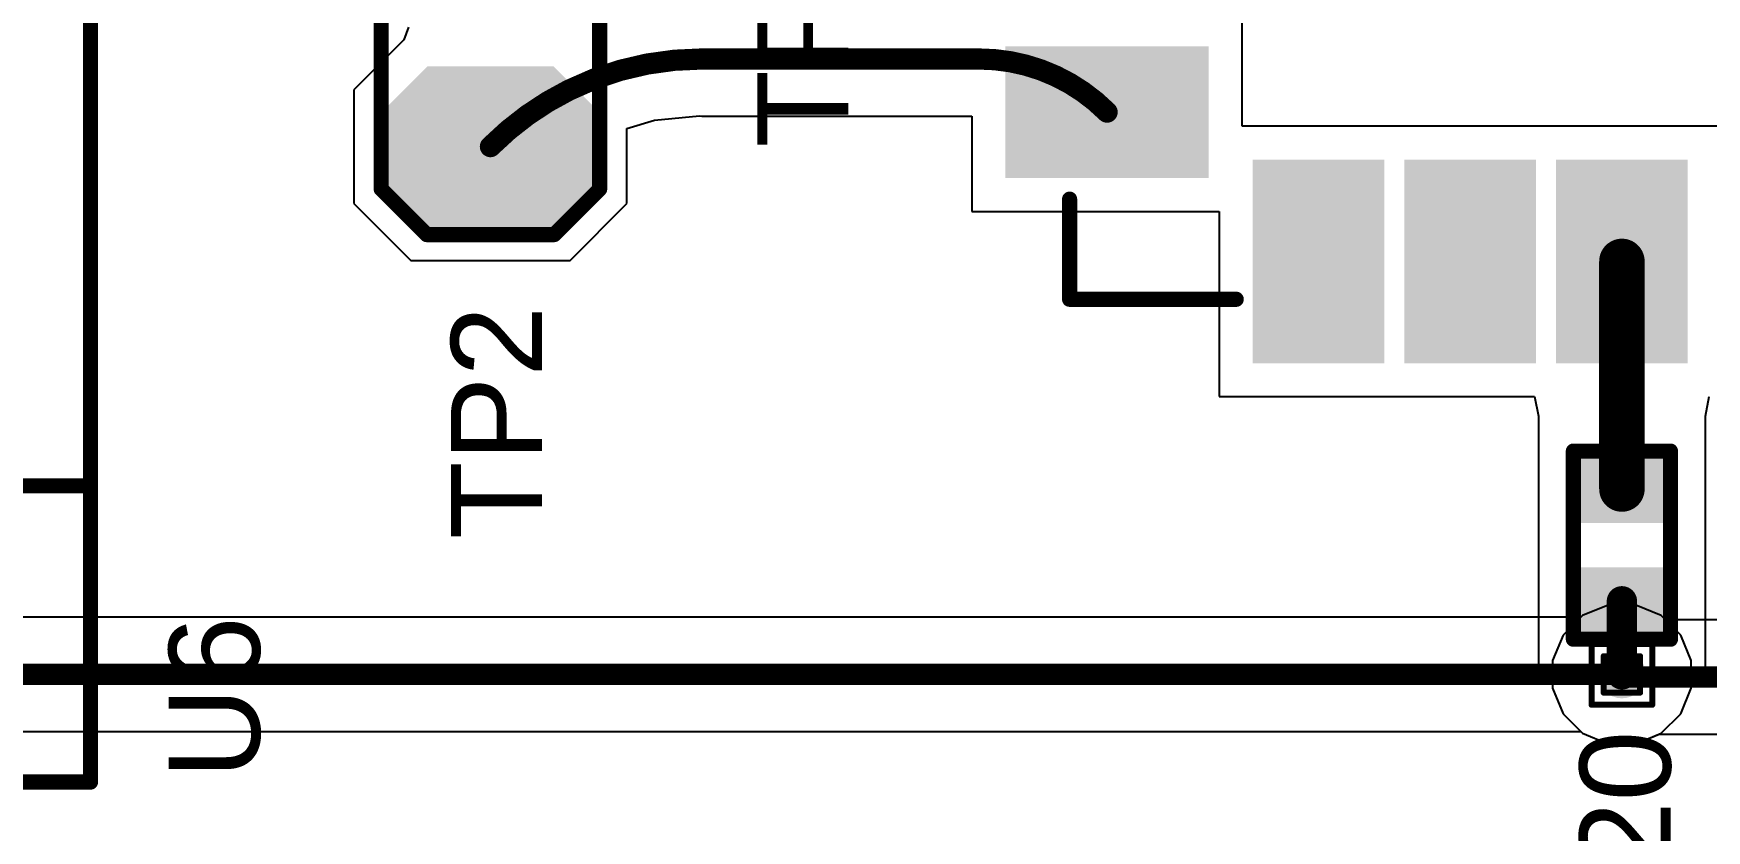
# Model space of a CAD drawing. Header units: inches. Extents: x -18 to 5357, y -8 to 5291.
# Drawn here: x 3.41 to 17.42, y 52.12 to 58.79 of the extents above; entities that cross this region are included whole.
import ezdxf

# ---------------------------------------------------------------- set-up
doc = ezdxf.new("R2010")
doc.units = ezdxf.units.IN
for name, color, linetype in [('Bottom Layer', 5, 'Continuous'), ('Drill Drawing', 1, 'Continuous'), ('Ground', 16, 'Continuous'), ('Power', 76, 'Continuous'), ('Top Layer', 1, 'Continuous'), ('Top Overlay', 2, 'Continuous'), ('Top Paste', 8, 'Continuous'), ('Top Solder', 216, 'Continuous'), ('Via Holes', 16, 'Continuous')]:
    doc.layers.add(name, color=color, linetype=linetype)
doc.styles.add('Arial', font='', dxfattribs={"height": 0.2})
doc.styles.get('Arial').set_extended_font_data('Arial')

# ---------------------------------------------------------------- blocks, each defined once
blk = doc.blocks.new('AM2302_17')
at = {"layer": 'Top Overlay'}
for points in [[(7.697469999999999, 2.54254, 0.127, 0.127, 0), (-7.70255254, 2.54254, 0.127, 0.127, 0)], [(5.217414, 1.102614, 0.127, 0.127, 0), (5.217414, 2.502662, 0.127, 0.127, 0)], [(7.697469999999999, -5.257546, 0.127, 0.127, 0), (7.697469999999999, 2.542794, 0.127, 0.127, 0)]]:
    blk.add_lwpolyline(points, format="xyseb", dxfattribs=at)
for points in [[(5.185664, 2.502662, 0.0635, 0.0635, 1), (5.249164, 2.502662, 0.0635, 0.0635, 1)], [(7.66572, 2.542794, 0.0635, 0.0635, 1), (7.72922, 2.542794, 0.0635, 0.0635, 1)], [(7.66572, 2.54254, 0.0635, 0.0635, 1), (7.72922, 2.54254, 0.0635, 0.0635, 1)]]:
    blk.add_lwpolyline(points, format="xyseb", close=True, dxfattribs=at)
blk = doc.blocks.new('41_SMD_M______19')
at = {"layer": 'Top Layer'}
for points in [[(-9.500000049999999, -7.179999609999999), (-8.00000051, -7.179999609999999), (-8.00000051, -8.080000349999999), (-9.500000049999999, -8.080000349999999)], [(-7.42999911, -9.62999979), (-7.42999911, -8.13000025), (-6.52999837, -8.13000025), (-6.52999837, -9.62999979)], [(-6.159999109999999, -9.62999979), (-6.159999109999999, -8.13000025), (-5.25999837, -8.13000025), (-5.25999837, -9.62999979)], [(-4.88999911, -9.62999979), (-4.88999911, -8.13000025), (-3.989998369999999, -8.13000025), (-3.989998369999999, -9.62999979)]]:
    blk.add_hatch(color=1, dxfattribs=at).paths.add_polyline_path(points)
at = {"layer": 'Top Paste'}
for points in [[(-9.500000049999999, -7.179999609999999), (-8.00000051, -7.179999609999999), (-8.00000051, -8.080000349999999), (-9.500000049999999, -8.080000349999999)], [(-7.42999911, -9.62999979), (-7.42999911, -8.13000025), (-6.52999837, -8.13000025), (-6.52999837, -9.62999979)], [(-6.159999109999999, -9.62999979), (-6.159999109999999, -8.13000025), (-5.25999837, -8.13000025), (-5.25999837, -9.62999979)], [(-4.88999911, -9.62999979), (-4.88999911, -8.13000025), (-3.989998369999999, -8.13000025), (-3.989998369999999, -9.62999979)]]:
    blk.add_hatch(color=8, dxfattribs=at).paths.add_polyline_path(points)
at = {"layer": 'Top Solder'}
for points in [[(-9.601600049999998, -7.078399609999999), (-7.89840051, -7.078399609999999), (-7.89840051, -8.18160035), (-9.601600049999998, -8.18160035)], [(-7.53159911, -9.731599789999999), (-7.53159911, -8.02840025), (-6.42839837, -8.02840025), (-6.42839837, -9.731599789999999)], [(-6.26159911, -9.731599789999999), (-6.26159911, -8.02840025), (-5.15839837, -8.02840025), (-5.15839837, -9.731599789999999)], [(-4.991599109999999, -9.731599789999999), (-4.991599109999999, -8.02840025), (-3.88839837, -8.02840025), (-3.88839837, -9.731599789999999)]]:
    blk.add_hatch(color=216, dxfattribs=at).paths.add_polyline_path(points)
at = {"layer": 'Top Overlay'}
for points in [[(-9.0637995, -9.171401519999998, 0.127, 0.127, 0), (-9.0637995, -8.358601519999999, 0.127, 0.127, 0)], [(-9.0637995, -9.19680152, 0.127, 0.127, 0), (-7.66879848, -9.19680152, 0.127, 0.127, 0)]]:
    blk.add_lwpolyline(points, format="xyseb", dxfattribs=at)
for points in [[(-9.095549499999999, -8.358601519999999, 0.0635, 0.0635, 1), (-9.0320495, -8.358601519999999, 0.0635, 0.0635, 1)], [(-9.095549499999999, -9.171401519999998, 0.0635, 0.0635, 1), (-9.0320495, -9.171401519999998, 0.0635, 0.0635, 1)], [(-9.095549499999999, -9.19680152, 0.0635, 0.0635, 1), (-9.0320495, -9.19680152, 0.0635, 0.0635, 1)], [(-7.700548479999999, -9.19680152, 0.0635, 0.0635, 1), (-7.637048480000001, -9.19680152, 0.0635, 0.0635, 1)]]:
    blk.add_lwpolyline(points, format="xyseb", close=True, dxfattribs=at)
blk = doc.blocks.new('2_T____P___24')
at = {"layer": 'Top Layer'}
for points in [[(0.2857499999999999, 0.7619999999999999), (-0.2857499999999999, 0.7619999999999999), (-0.5714999999999999, 0.47625), (-0.5714999999999999, -0.47625), (-0.2857499999999999, -0.7619999999999999), (0.2857499999999999, -0.7619999999999999), (0.5714999999999999, -0.47625), (0.5714999999999999, 0.47625)], [(2.28575108, 0.7619999999999999), (1.71425108, 0.7619999999999999), (1.42850108, 0.47625), (1.42850108, -0.47625), (1.71425108, -0.7619999999999999), (2.28575108, -0.7619999999999999), (2.57150108, -0.47625), (2.57150108, 0.47625)]]:
    blk.add_hatch(color=1, dxfattribs=at).paths.add_polyline_path(points)
at = {"layer": 'Top Paste'}
for points in [[(0.2857499999999999, 0.7619999999999999), (-0.2857499999999999, 0.7619999999999999), (-0.5714999999999999, 0.47625), (-0.5714999999999999, -0.47625), (-0.2857499999999999, -0.7619999999999999), (0.2857499999999999, -0.7619999999999999), (0.5714999999999999, -0.47625), (0.5714999999999999, 0.47625)], [(2.28575108, 0.7619999999999999), (1.71425108, 0.7619999999999999), (1.42850108, 0.47625), (1.42850108, -0.47625), (1.71425108, -0.7619999999999999), (2.28575108, -0.7619999999999999), (2.57150108, -0.47625), (2.57150108, 0.47625)]]:
    blk.add_hatch(color=8, dxfattribs=at).paths.add_polyline_path(points)
at = {"layer": 'Top Solder'}
for points in [[(0.33655, 0.8636), (-0.33655, 0.8636), (-0.6730999999999999, 0.52705), (-0.6730999999999999, -0.52705), (-0.33655, -0.8636), (0.33655, -0.8636), (0.6730999999999999, -0.52705), (0.6730999999999999, 0.52705)], [(2.33655108, 0.8636), (1.66345108, 0.8636), (1.32690108, 0.52705), (1.32690108, -0.52705), (1.66345108, -0.8636), (2.33655108, -0.8636), (2.67310108, -0.52705), (2.67310108, 0.52705)]]:
    blk.add_hatch(color=216, dxfattribs=at).paths.add_polyline_path(points)
at = {"layer": 'Top Overlay'}
for points in [[(-0.3556, 0.9143999999999999, 0.127, 0.127, 0), (-0.7366, 0.5334, 0.127, 0.127, 0)], [(-0.3556, 0.9143999999999999, 0.127, 0.127, 0), (2.35560108, 0.9143999999999999, 0.127, 0.127, 0)], [(2.35560108, 0.9143999999999999, 0.127, 0.127, 0), (2.73660108, 0.5334, 0.127, 0.127, 0)], [(-0.7366, 0.5334, 0.127, 0.127, 0), (-0.7366, -0.5334, 0.127, 0.127, 0)], [(2.73660108, 0.5334, 0.127, 0.127, 0), (2.73660108, -0.5334, 0.127, 0.127, 0)], [(-0.7366, -0.5334, 0.127, 0.127, 0), (-0.3556, -0.9143999999999999, 0.127, 0.127, 0)], [(2.73660108, -0.5334, 0.127, 0.127, 0), (2.35560108, -0.9143999999999999, 0.127, 0.127, 0)], [(-0.3556, -0.9143999999999999, 0.127, 0.127, 0), (2.35560108, -0.9143999999999999, 0.127, 0.127, 0)]]:
    blk.add_lwpolyline(points, format="xyseb", dxfattribs=at)
for points in [[(-0.38735, 0.9143999999999999, 0.0635, 0.0635, 1), (-0.32385, 0.9143999999999999, 0.0635, 0.0635, 1)], [(-0.38735, 0.9143999999999999, 0.0635, 0.0635, 1), (-0.32385, 0.9143999999999999, 0.0635, 0.0635, 1)], [(2.32385108, 0.9143999999999999, 0.0635, 0.0635, 1), (2.38735108, 0.9143999999999999, 0.0635, 0.0635, 1)], [(2.32385108, 0.9143999999999999, 0.0635, 0.0635, 1), (2.38735108, 0.9143999999999999, 0.0635, 0.0635, 1)], [(-0.76835, 0.5334, 0.0635, 0.0635, 1), (-0.70485, 0.5334, 0.0635, 0.0635, 1)], [(-0.76835, 0.5334, 0.0635, 0.0635, 1), (-0.70485, 0.5334, 0.0635, 0.0635, 1)], [(2.70485108, 0.5334, 0.0635, 0.0635, 1), (2.76835108, 0.5334, 0.0635, 0.0635, 1)], [(2.70485108, 0.5334, 0.0635, 0.0635, 1), (2.76835108, 0.5334, 0.0635, 0.0635, 1)], [(-0.76835, -0.5334, 0.0635, 0.0635, 1), (-0.70485, -0.5334, 0.0635, 0.0635, 1)], [(-0.76835, -0.5334, 0.0635, 0.0635, 1), (-0.70485, -0.5334, 0.0635, 0.0635, 1)], [(2.70485108, -0.5334, 0.0635, 0.0635, 1), (2.76835108, -0.5334, 0.0635, 0.0635, 1)], [(2.70485108, -0.5334, 0.0635, 0.0635, 1), (2.76835108, -0.5334, 0.0635, 0.0635, 1)], [(-0.38735, -0.9143999999999999, 0.0635, 0.0635, 1), (-0.32385, -0.9143999999999999, 0.0635, 0.0635, 1)], [(-0.38735, -0.9143999999999999, 0.0635, 0.0635, 1), (-0.32385, -0.9143999999999999, 0.0635, 0.0635, 1)], [(2.32385108, -0.9143999999999999, 0.0635, 0.0635, 1), (2.38735108, -0.9143999999999999, 0.0635, 0.0635, 1)], [(2.32385108, -0.9143999999999999, 0.0635, 0.0635, 1), (2.38735108, -0.9143999999999999, 0.0635, 0.0635, 1)]]:
    blk.add_lwpolyline(points, format="xyseb", close=True, dxfattribs=at)
blk = doc.blocks.new('R___0402_54')
at = {"layer": 'Top Layer'}
for points in [[(-0.6985, -0.3175), (-0.6985, 0.3175), (-0.2412999999999999, 0.3175), (-0.2413, -0.3175)], [(0.2412999999999999, -0.3175), (0.2413, 0.3175), (0.6985, 0.3175), (0.6985, -0.3175)]]:
    blk.add_hatch(color=1, dxfattribs=at).paths.add_polyline_path(points)
at = {"layer": 'Top Paste'}
for points in [[(-0.6985, -0.3175), (-0.6985, 0.3175), (-0.2412999999999999, 0.3175), (-0.2413, -0.3175)], [(0.2412999999999999, -0.3175), (0.2413, 0.3175), (0.6985, 0.3175), (0.6985, -0.3175)]]:
    blk.add_hatch(color=8, dxfattribs=at).paths.add_polyline_path(points)
at = {"layer": 'Top Solder'}
for points in [[(-0.75350116, -0.37250116), (-0.75350116, 0.37250116), (-0.1862988399999999, 0.37250116), (-0.18629884, -0.37250116)], [(0.1862988399999999, -0.37250116), (0.18629884, 0.37250116), (0.75350116, 0.37250116), (0.75350116, -0.37250116)]]:
    blk.add_hatch(color=216, dxfattribs=at).paths.add_polyline_path(points)
at = {"layer": 'Top Overlay'}
for points in [[(-0.7874, 0.4064, 0.127, 0.127, 0), (0.7874, 0.4064, 0.127, 0.127, 0)], [(-0.7874, 0.4064, 0.127, 0.127, 0), (-0.7874, -0.4064, 0.127, 0.127, 0)], [(0.7874, 0.4064, 0.127, 0.127, 0), (0.7874, -0.4064, 0.127, 0.127, 0)], [(-0.7874, -0.4064, 0.127, 0.127, 0), (0.7874, -0.4064, 0.127, 0.127, 0)], [(-0.8128, -0.4318, 0.0032258, 0.0032258, 0), (0.8128, -0.4318, 0.0032258, 0.0032258, 0)]]:
    blk.add_lwpolyline(points, format="xyseb", dxfattribs=at)
for points in [[(-0.8191499999999999, 0.4064, 0.0635, 0.0635, 1), (-0.7556499999999999, 0.4064, 0.0635, 0.0635, 1)], [(-0.8191499999999999, 0.4064, 0.0635, 0.0635, 1), (-0.7556499999999999, 0.4064, 0.0635, 0.0635, 1)], [(0.7556499999999999, 0.4064, 0.0635, 0.0635, 1), (0.8191499999999999, 0.4064, 0.0635, 0.0635, 1)], [(0.7556499999999999, 0.4064, 0.0635, 0.0635, 1), (0.8191499999999999, 0.4064, 0.0635, 0.0635, 1)], [(-0.8191499999999999, -0.4064, 0.0635, 0.0635, 1), (-0.7556499999999999, -0.4064, 0.0635, 0.0635, 1)], [(-0.8191499999999999, -0.4064, 0.0635, 0.0635, 1), (-0.7556499999999999, -0.4064, 0.0635, 0.0635, 1)], [(0.7556499999999999, -0.4064, 0.0635, 0.0635, 1), (0.8191499999999999, -0.4064, 0.0635, 0.0635, 1)], [(0.7556499999999999, -0.4064, 0.0635, 0.0635, 1), (0.8191499999999999, -0.4064, 0.0635, 0.0635, 1)], [(-0.81360518, -0.4318, 0.0016129, 0.0016129, 1), (-0.8119948199999999, -0.4318, 0.0016129, 0.0016129, 1)], [(0.8119948199999999, -0.4318, 0.0016129, 0.0016129, 1), (0.81360518, -0.4318, 0.0016129, 0.0016129, 1)]]:
    blk.add_lwpolyline(points, format="xyseb", close=True, dxfattribs=at)

msp = doc.modelspace()

# ---------------------------------------------------------------- hatches: boundary and pattern name
at = {"layer": 'Bottom Layer'}
h = msp.add_hatch(color=5, dxfattribs=at)
edge = h.paths.add_edge_path()
edge.add_arc((16.71143216, 53.42695182), 0.1999996, 0, 360)
at = {"layer": 'Ground'}
h = msp.add_hatch(color=16, dxfattribs=at)
edge = h.paths.add_edge_path()
edge.add_arc((16.71143216, 53.42695182), 0.1999996, 0, 360)
at = {"layer": 'Power'}
h = msp.add_hatch(color=76, dxfattribs=at)
edge = h.paths.add_edge_path()
edge.add_arc((16.71143216, 53.42695182), 0.1999996, 0, 360)
at = {"layer": 'Top Layer'}
h = msp.add_hatch(color=1, dxfattribs=at)
edge = h.paths.add_edge_path()
edge.add_arc((16.71143216, 53.42695182), 0.1999996, 0, 360)
at = {"layer": 'Via Holes'}
h = msp.add_hatch(color=7, dxfattribs=at)
edge = h.paths.add_edge_path()
edge.add_arc((16.71143216, 53.42695182), 0.0999998, 0, 360)

# ---------------------------------------------------------------- linework, layer by layer
at = {"layer": 'Bottom Layer'}
for p, q in [((16.5958647, 54.00795142), (16.38232182, 53.91949845999999)), ((16.82699962, 54.00795142), (16.5958647, 54.00795142)), ((17.0405425, 53.91949845999999), (16.82699962, 54.00795142)), ((16.36888014, 53.90605677999999), (0.05370322, 53.90605677999999)), ((16.38232182, 53.91949845999999), (16.36888014, 53.90605677999999)), ((17.0751119, 53.88492906), (17.0405425, 53.91949845999999)), ((19.0754, 53.88492906), (17.0751119, 53.88492906)), ((0.05370322, 52.94784686), (16.36888014, 52.94784686)), ((16.36888014, 52.94784686), (16.38232182, 52.93440518)), ((16.38232182, 52.93440518), (16.5958647, 52.84595221999999)), ((16.5958647, 52.84595221999999), (16.82699962, 52.84595221999999)), ((16.82699962, 52.84595221999999), (17.0219878, 52.92671913999999)), ((17.0219878, 52.92671913999999), (19.00262138, 52.92671913999999))]:
    msp.add_line(p, q, dxfattribs=at)
for points in [[(0.05370322, 53.42695182, 0.1778, 0.1778, 0), (16.71143216, 53.42695182, 0.1778, 0.1778, 0)], [(16.73255988, 53.4058241, 0.1778, 0.1778, -0.4142135623730951), (16.71143216, 53.42695182, 0.1778, 0.1778, 0)], [(16.73255988, 53.4058241, 0.1778, 0.1778, 0), (19.0754, 53.4058241, 0.1778, 0.1778, 0)]]:
    msp.add_lwpolyline(points, format="xyseb", dxfattribs=at)
for points in [[(16.66698216, 53.42695182, 0.08889999999999999, 0.08889999999999999, 1), (16.75588216, 53.42695182, 0.08889999999999999, 0.08889999999999999, 1)], [(16.66698216, 53.42695182, 0.08889999999999999, 0.08889999999999999, 1), (16.75588216, 53.42695182, 0.08889999999999999, 0.08889999999999999, 1)], [(16.68810988, 53.4058241, 0.08889999999999999, 0.08889999999999999, 1), (16.77700988, 53.4058241, 0.08889999999999999, 0.08889999999999999, 1)], [(16.68810988, 53.4058241, 0.08889999999999999, 0.08889999999999999, 1), (16.77700988, 53.4058241, 0.08889999999999999, 0.08889999999999999, 1)]]:
    msp.add_lwpolyline(points, format="xyseb", close=True, dxfattribs=at)
at = {"layer": 'Drill Drawing'}
for points in [[(16.45743216, 53.68095182, 0.0508, 0.0508, 0), (16.96543216, 53.68095182, 0.0508, 0.0508, 0)], [(16.45743216, 53.17295181999999, 0.0508, 0.0508, 0), (16.45743216, 53.68095182, 0.0508, 0.0508, 0)], [(16.96543216, 53.17295181999999, 0.0508, 0.0508, 0), (16.96543216, 53.68095182, 0.0508, 0.0508, 0)], [(16.55903216, 53.57935182, 0.0508, 0.0508, 0), (16.86383216, 53.57935182, 0.0508, 0.0508, 0)], [(16.55903216, 53.27455182, 0.0508, 0.0508, 0), (16.55903216, 53.57935182, 0.0508, 0.0508, 0)], [(16.86383216, 53.27455182, 0.0508, 0.0508, 0), (16.86383216, 53.57935182, 0.0508, 0.0508, 0)], [(16.55903216, 53.27455182, 0.0508, 0.0508, 0), (16.86383216, 53.27455182, 0.0508, 0.0508, 0)], [(16.45743216, 53.17295181999999, 0.0508, 0.0508, 0), (16.96543216, 53.17295181999999, 0.0508, 0.0508, 0)]]:
    msp.add_lwpolyline(points, format="xyseb", dxfattribs=at)
for points in [[(16.44473216, 53.68095182, 0.0254, 0.0254, 1), (16.47013216, 53.68095182, 0.0254, 0.0254, 1)], [(16.44473216, 53.68095182, 0.0254, 0.0254, 1), (16.47013216, 53.68095182, 0.0254, 0.0254, 1)], [(16.95273216, 53.68095182, 0.0254, 0.0254, 1), (16.97813216, 53.68095182, 0.0254, 0.0254, 1)], [(16.95273216, 53.68095182, 0.0254, 0.0254, 1), (16.97813216, 53.68095182, 0.0254, 0.0254, 1)], [(16.54633216, 53.57935182, 0.0254, 0.0254, 1), (16.57173216, 53.57935182, 0.0254, 0.0254, 1)], [(16.54633216, 53.57935182, 0.0254, 0.0254, 1), (16.57173216, 53.57935182, 0.0254, 0.0254, 1)], [(16.85113216, 53.57935182, 0.0254, 0.0254, 1), (16.87653216, 53.57935182, 0.0254, 0.0254, 1)], [(16.85113216, 53.57935182, 0.0254, 0.0254, 1), (16.87653216, 53.57935182, 0.0254, 0.0254, 1)], [(16.54633216, 53.27455182, 0.0254, 0.0254, 1), (16.57173216, 53.27455182, 0.0254, 0.0254, 1)], [(16.54633216, 53.27455182, 0.0254, 0.0254, 1), (16.57173216, 53.27455182, 0.0254, 0.0254, 1)], [(16.85113216, 53.27455182, 0.0254, 0.0254, 1), (16.87653216, 53.27455182, 0.0254, 0.0254, 1)], [(16.85113216, 53.27455182, 0.0254, 0.0254, 1), (16.87653216, 53.27455182, 0.0254, 0.0254, 1)], [(16.44473216, 53.17295181999999, 0.0254, 0.0254, 1), (16.47013216, 53.17295181999999, 0.0254, 0.0254, 1)], [(16.44473216, 53.17295181999999, 0.0254, 0.0254, 1), (16.47013216, 53.17295181999999, 0.0254, 0.0254, 1)], [(16.95273216, 53.17295181999999, 0.0254, 0.0254, 1), (16.97813216, 53.17295181999999, 0.0254, 0.0254, 1)], [(16.95273216, 53.17295181999999, 0.0254, 0.0254, 1), (16.97813216, 53.17295181999999, 0.0254, 0.0254, 1)]]:
    msp.add_lwpolyline(points, format="xyseb", close=True, dxfattribs=at)
at = {"layer": 'Ground'}
for p, q in [((16.5958647, 54.00795142), (16.38232182, 53.91949845999999)), ((16.82699962, 54.00795142), (16.5958647, 54.00795142)), ((17.0405425, 53.91949845999999), (16.82699962, 54.00795142)), ((16.38232182, 53.91949845999999), (16.21888552, 53.75606216)), ((17.2039788, 53.75606216), (17.0405425, 53.91949845999999)), ((16.21888552, 53.75606216), (16.13043256, 53.54251927999999)), ((17.29243176, 53.54251927999999), (17.2039788, 53.75606216)), ((16.13043256, 53.54251927999999), (16.13043256, 53.31138436)), ((17.29243176, 53.31138436), (17.29243176, 53.54251927999999)), ((16.13043256, 53.31138436), (16.21888552, 53.09784147999999)), ((17.2039788, 53.09784147999999), (17.29243176, 53.31138436)), ((16.21888552, 53.09784147999999), (16.38232182, 52.93440518)), ((17.0405425, 52.93440518), (17.2039788, 53.09784147999999)), ((16.38232182, 52.93440518), (16.5958647, 52.84595221999999)), ((16.5958647, 52.84595221999999), (16.82699962, 52.84595221999999)), ((16.82699962, 52.84595221999999), (17.0405425, 52.93440518))]:
    msp.add_line(p, q, dxfattribs=at)
at = {"layer": 'Power'}
for p, q in [((16.5958647, 54.00795142), (16.38232182, 53.91949845999999)), ((16.82699962, 54.00795142), (16.5958647, 54.00795142)), ((17.0405425, 53.91949845999999), (16.82699962, 54.00795142)), ((16.38232182, 53.91949845999999), (16.21888552, 53.75606216)), ((17.2039788, 53.75606216), (17.0405425, 53.91949845999999)), ((16.21888552, 53.75606216), (16.13043256, 53.54251927999999)), ((17.29243176, 53.54251927999999), (17.2039788, 53.75606216)), ((16.13043256, 53.54251927999999), (16.13043256, 53.31138436)), ((17.29243176, 53.31138436), (17.29243176, 53.54251927999999)), ((16.13043256, 53.31138436), (16.21888552, 53.09784147999999)), ((17.2039788, 53.09784147999999), (17.29243176, 53.31138436)), ((16.21888552, 53.09784147999999), (16.38232182, 52.93440518)), ((17.0405425, 52.93440518), (17.2039788, 53.09784147999999)), ((16.38232182, 52.93440518), (16.5958647, 52.84595221999999)), ((16.5958647, 52.84595221999999), (16.82699962, 52.84595221999999)), ((16.82699962, 52.84595221999999), (17.0405425, 52.93440518))]:
    msp.add_line(p, q, dxfattribs=at)
at = {"layer": 'Top Layer'}
for p, q in [((13.5325104, 58.57288514), (13.5325104, 59.84288514)), ((6.55413726, 58.84508423999999), (6.513700459999999, 58.73903416)), ((6.513700459999999, 58.73903416), (6.095999999999999, 58.3213337)), ((13.5325104, 58.0148827), (13.5325104, 58.57288514)), ((6.095999999999999, 58.3213337), (6.095999999999999, 57.3688337)), ((8.382, 57.99642197999999), (8.61314508, 58.06653867999999)), ((8.382, 57.3688337), (8.382, 57.99642197999999)), ((8.61314508, 58.06653867999999), (8.98820656, 58.10348044)), ((8.98820656, 58.10348044), (9.00933682, 58.09927673999999)), ((9.00933682, 58.09927673999999), (11.2705134, 58.09927673999999)), ((11.2705134, 58.09927673999999), (11.2705134, 57.30288514)), ((28.77051396, 58.0148827), (13.5325104, 58.0148827)), ((6.095999999999999, 57.3688337), (6.572249999999999, 56.8925837)), ((7.90575, 56.8925837), (8.382, 57.3688337)), ((11.2705134, 57.30288514), (13.34051434, 57.30288514)), ((13.34051434, 57.30288514), (13.34051434, 55.7528857)), ((6.572249999999999, 56.8925837), (7.90575, 56.8925837)), ((13.34051434, 55.7528857), (15.980664, 55.7528857)), ((15.980664, 55.7528857), (16.0130109, 55.58848166)), ((17.41001598, 55.58848166), (17.44236288, 55.7528857)), ((16.0130109, 55.58848166), (16.01301344, 55.58848166)), ((16.01301344, 55.58848166), (16.01301344, 54.3692842)), ((17.41001344, 54.3692842), (17.41001344, 55.58848166)), ((17.41001344, 55.58848166), (17.41001598, 55.58848166)), ((16.01301344, 54.3692842), (16.01301344, 53.4294842)), ((17.41001344, 53.4294842), (17.41001344, 54.3692842)), ((16.01301344, 53.4294842), (16.13043256, 53.4294842)), ((16.13043256, 53.4294842), (16.13043256, 53.31138436)), ((17.29243176, 53.31138436), (17.29243176, 53.4294842)), ((17.29243176, 53.4294842), (17.41001344, 53.4294842)), ((16.13043256, 53.31138436), (16.21888552, 53.09784147999999)), ((17.2039788, 53.09784147999999), (17.29243176, 53.31138436)), ((16.21888552, 53.09784147999999), (16.38232182, 52.93440518)), ((17.0405425, 52.93440518), (17.2039788, 53.09784147999999)), ((16.38232182, 52.93440518), (16.5958647, 52.84595221999999)), ((16.5958647, 52.84595221999999), (16.82699962, 52.84595221999999)), ((16.82699962, 52.84595221999999), (17.0405425, 52.93440518))]:
    msp.add_line(p, q, dxfattribs=at)
for points in [[(7.8976982, 58.3180571, 0.1778, 0.1778, -0.1155271657179187), (9.00933682, 58.5783817, 0.1778, 0.1778, 0)], [(9.00933682, 58.5783817, 0.1778, 0.1778, 0), (11.3284, 58.5783817, 0.1778, 0.1778, 0)], [(11.3284, 58.5783817, 0.1778, 0.1778, -0.198912367379658), (12.4015119, 58.13388423999999, 0.1778, 0.1778, 0)], [(7.238999999999999, 57.8450837, 0.1778, 0.1778, -0.08151207201407373), (7.8976982, 58.3180571, 0.1778, 0.1778, 0)], [(7.238997459999999, 57.8450837, 0.1778, 0.1778, 0), (7.238999999999999, 57.8450837, 0.1778, 0.1778, 0)], [(16.71151344, 54.9788842, 0.3809999999999999, 0.3809999999999999, 0), (16.71151344, 56.8838842, 0.3809999999999999, 0.3809999999999999, 0)], [(16.71151344, 53.4270331, 0.254, 0.254, 0), (16.71151344, 54.0390842, 0.254, 0.254, 0)]]:
    msp.add_lwpolyline(points, format="xyseb", dxfattribs=at)
for points in [[(8.964886819999998, 58.5783817, 0.08889999999999999, 0.08889999999999999, 1), (9.05378682, 58.5783817, 0.08889999999999999, 0.08889999999999999, 1)], [(8.964886819999998, 58.5783817, 0.08889999999999999, 0.08889999999999999, 1), (9.05378682, 58.5783817, 0.08889999999999999, 0.08889999999999999, 1)], [(11.28395, 58.5783817, 0.08889999999999999, 0.08889999999999999, 1), (11.37285, 58.5783817, 0.08889999999999999, 0.08889999999999999, 1)], [(11.28395, 58.5783817, 0.08889999999999999, 0.08889999999999999, 1), (11.37285, 58.5783817, 0.08889999999999999, 0.08889999999999999, 1)], [(7.853248199999999, 58.3180571, 0.08889999999999999, 0.08889999999999999, 1), (7.942148199999999, 58.3180571, 0.08889999999999999, 0.08889999999999999, 1)], [(7.853248199999999, 58.3180571, 0.08889999999999999, 0.08889999999999999, 1), (7.942148199999999, 58.3180571, 0.08889999999999999, 0.08889999999999999, 1)], [(12.3570619, 58.13388423999999, 0.08889999999999999, 0.08889999999999999, 1), (12.4459619, 58.13388423999999, 0.08889999999999999, 0.08889999999999999, 1)], [(7.19454746, 57.8450837, 0.08889999999999999, 0.08889999999999999, 1), (7.28344746, 57.8450837, 0.08889999999999999, 0.08889999999999999, 1)], [(7.19455, 57.8450837, 0.08889999999999999, 0.08889999999999999, 1), (7.283449999999999, 57.8450837, 0.08889999999999999, 0.08889999999999999, 1)], [(7.19455, 57.8450837, 0.08889999999999999, 0.08889999999999999, 1), (7.283449999999999, 57.8450837, 0.08889999999999999, 0.08889999999999999, 1)], [(16.61626344, 56.8838842, 0.1905, 0.1905, 1), (16.80676344, 56.8838842, 0.1905, 0.1905, 1)], [(16.61626344, 54.9788842, 0.1905, 0.1905, 1), (16.80676344, 54.9788842, 0.1905, 0.1905, 1)], [(16.64801344, 54.0390842, 0.127, 0.127, 1), (16.77501344, 54.0390842, 0.127, 0.127, 1)], [(16.64801344, 53.4270331, 0.127, 0.127, 1), (16.77501344, 53.4270331, 0.127, 0.127, 1)]]:
    msp.add_lwpolyline(points, format="xyseb", close=True, dxfattribs=at)

# ---------------------------------------------------------------- block references
msp.add_blockref('41_SMD_M______19', (21.15151218, 65.76388422))
for name, p, rotation in [('AM2302_17', (1.34829296, 60.22328062), 270), ('2_T____P___24', (7.238999999999999, 57.8450837), 90), ('R___0402_54', (16.71151344, 54.5089842), 90)]:
    msp.add_blockref(name, p, dxfattribs=dict(rotation=rotation))

# ---------------------------------------------------------------- texts
at = {"layer": 'Top Overlay', "style": 'Arial'}
for s, p in [('TP3', (10.23607554, 57.8361302)), ('TP2', (7.67067554, 54.5595302)), ('U6', (5.308472999999999, 52.55280827999999)), ('R20', (17.11947554, 51.0035302))]:
    msp.add_text(s, height=0.7619999999999999, rotation=90, dxfattribs=at).set_placement(p)

doc.saveas('drawing.dxf')
